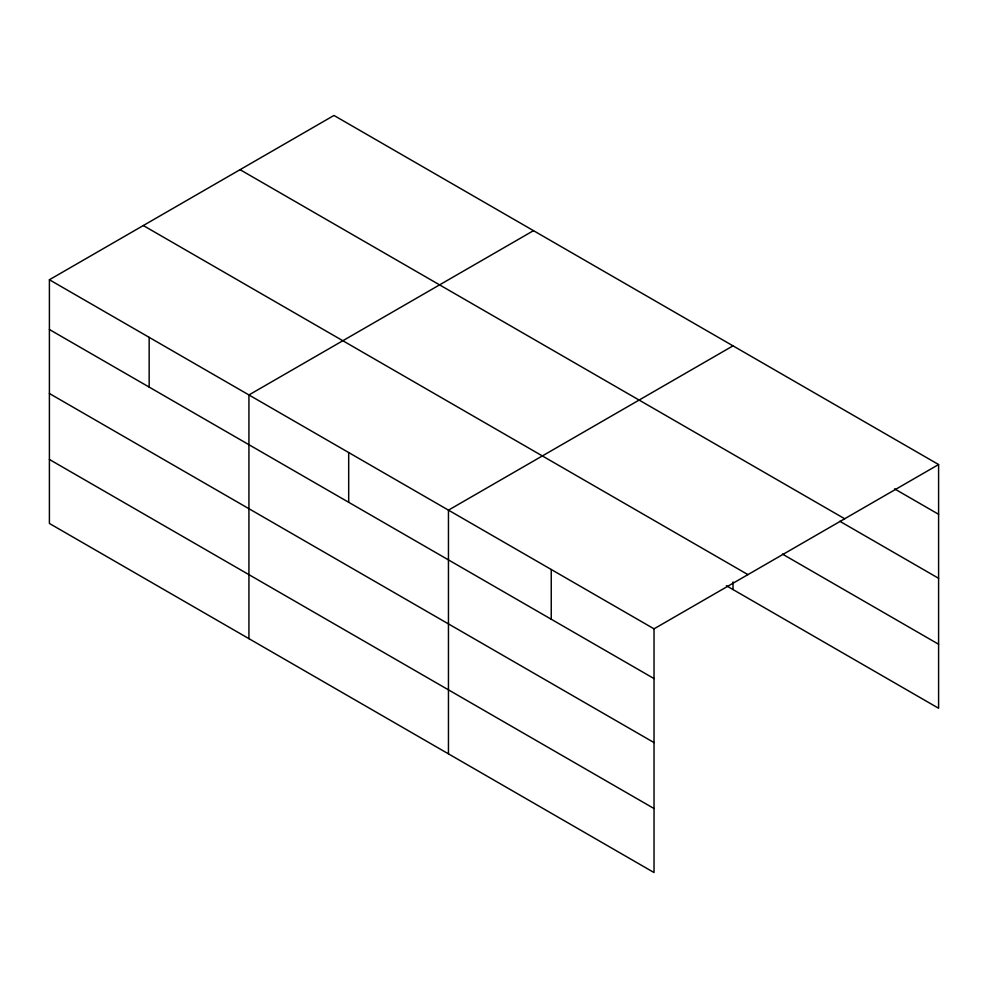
<?xml version="1.0" encoding="UTF-8"?>
<svg xmlns="http://www.w3.org/2000/svg" width="988" height="988" viewBox="0 0 988 988"><rect width="100%" height="100%" fill="white"/><g stroke="black" fill="none" stroke-linecap="round" stroke-linejoin="round"><path stroke-width="1.48" d="M49.4 279.752L654.031 628.837L654.031 872.54L49.4 523.455L49.4 279.752L333.969 115.46L938.6 464.545L938.6 708.248L726.378 585.723M533.495 230.661L248.927 394.953L248.927 638.656M733.022 345.849L448.453 510.154L448.453 753.856M654.031 628.837L938.6 464.545M894.548 488.862L938.6 514.291M240.059 169.677L844.691 518.762M839.812 521.269L938.6 578.301M782.422 554.07L938.6 644.238M143.309 225.536L747.941 574.621M49.4 329.498L654.031 678.583M49.4 393.508L654.031 742.593M49.4 459.457L654.031 808.53M733.022 581.944L733.022 589.564M551.242 569.496L551.242 619.241M348.69 452.553L348.69 502.299M149.163 337.353L149.163 387.098"/></g></svg>
